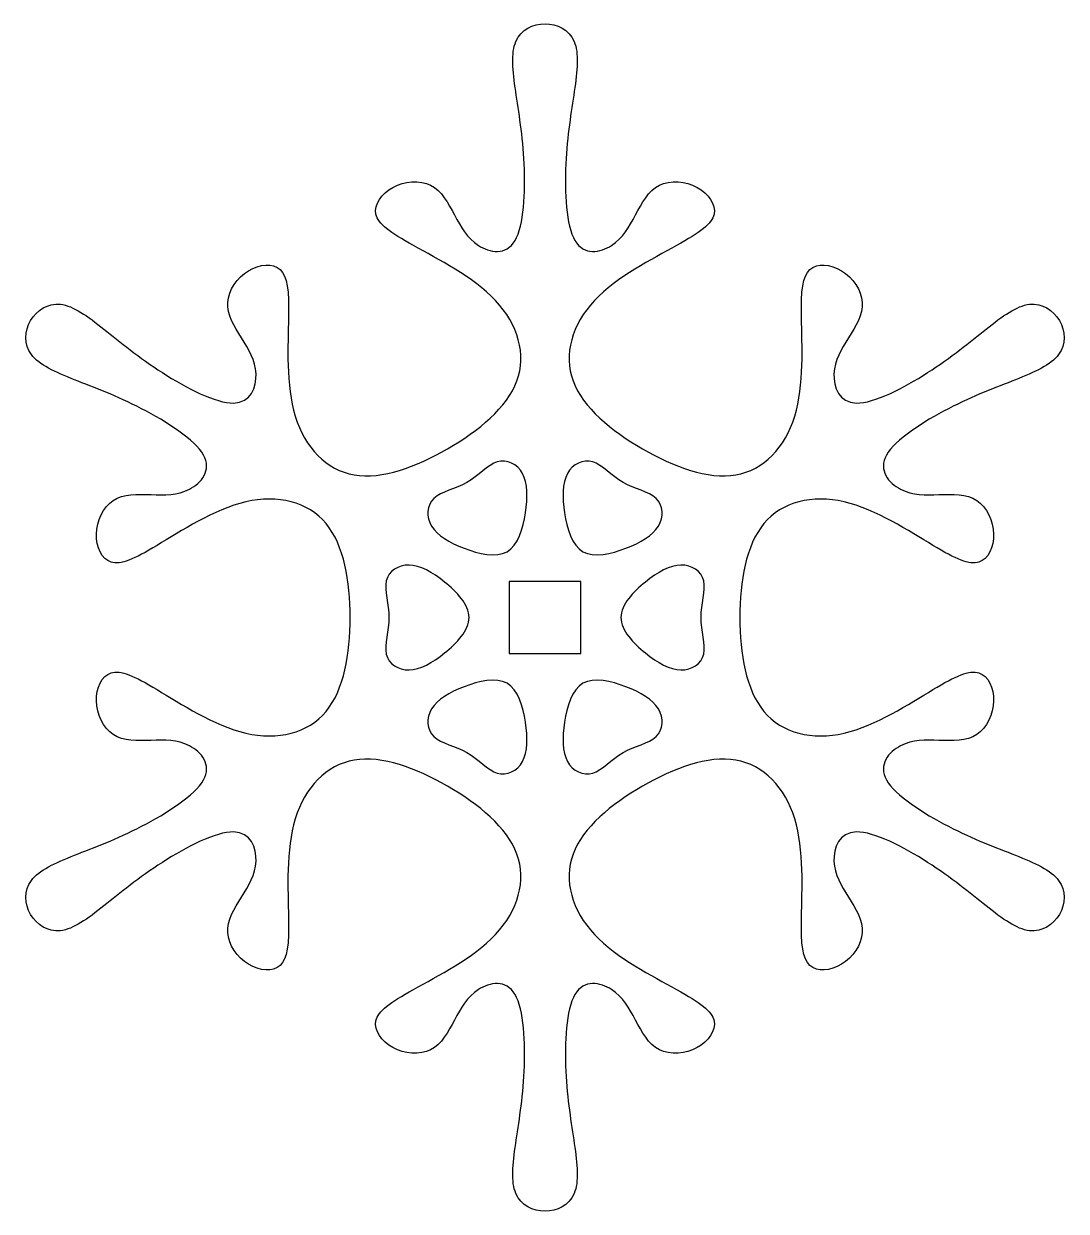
# Model space of a CAD drawing. Header units: millimetres. Extents: x -29.1 to 29.1, y -33.1 to 33.1.
import ezdxf

# ---------------------------------------------------------------- set-up
doc = ezdxf.new("R2010")
doc.units = ezdxf.units.MM
doc.layers.get('0').update_dxf_attribs({"color": 18, "true_color": 0x000000})

msp = doc.modelspace()

# ---------------------------------------------------------------- linework, layer by layer
msp.add_lwpolyline([(-2, -2), (2, -2), (2, 2), (-2, 2)], close=True)
for points in [[(5.432, 9.409), (3.689, 10.416), (0.531, 13), (2, 18), (8, 21), (9.957, 22.416), (8.694, 24.247), (6.13, 24.489), (5.031, 22.416), (4, 20.513), (1.256, 20), (1.003, 25.569), (1.695, 29.496), (2.009, 32.446), (0, 33.434), (-2.009, 32.446), (-1.695, 29.496), (-1.003, 25.569), (-1.256, 20), (-4, 20.513), (-5.031, 22.416), (-6.13, 24.489), (-8.694, 24.247), (-9.957, 22.416), (-8, 21), (-2, 18), (-0.531, 13), (-5.267, 9.123), (-10.993, 6.96), (-14.588, 10.732), (-14.187, 17.428), (-14.434, 19.831), (-16.651, 19.652), (-18.143, 17.554), (-16.897, 15.565), (-15.764, 13.72), (-16.693, 11.088), (-21.642, 13.653), (-24.697, 16.216), (-27.095, 17.963), (-28.955, 16.717), (-29.104, 14.484), (-26.392, 13.281), (-22.645, 11.916), (-17.949, 8.912), (-19.764, 6.792), (-21.928, 6.85), (-24.274, 6.936), (-25.345, 4.594), (-24.391, 2.584), (-22.187, 3.572), (-16.588, 7.268), (-11.524, 6.04), (-10.535, 0), (-11.524, -6.04), (-16.588, -7.268), (-22.187, -3.572), (-24.391, -2.584), (-25.345, -4.594), (-24.274, -6.936), (-21.928, -6.85), (-19.764, -6.792), (-17.949, -8.912), (-22.645, -11.916), (-26.392, -13.281), (-29.104, -14.484), (-28.955, -16.717), (-27.095, -17.963), (-24.697, -16.216), (-21.642, -13.653), (-16.693, -11.088), (-15.764, -13.72), (-16.897, -15.565), (-18.143, -17.554), (-16.651, -19.652), (-14.434, -19.831), (-14.187, -17.428), (-14.588, -10.732), (-10.993, -6.96), (-5.267, -9.123), (-0.531, -13), (-2, -18), (-8, -21), (-9.957, -22.416), (-8.694, -24.247), (-6.13, -24.489), (-5.031, -22.416), (-4, -20.513), (-1.256, -20), (-1.003, -25.569), (-1.695, -29.496), (-2.009, -32.446), (0, -33.434), (2.009, -32.446), (1.695, -29.496), (1.003, -25.569), (1.256, -20), (4, -20.513), (5.031, -22.416), (6.13, -24.489), (8.694, -24.247), (9.957, -22.416), (8, -21), (2, -18), (0.531, -13), (5.267, -9.123), (10.993, -6.96), (14.588, -10.732), (14.187, -17.428), (14.434, -19.831), (16.651, -19.652), (18.143, -17.554), (16.897, -15.565), (15.764, -13.72), (16.693, -11.088), (21.642, -13.653), (24.697, -16.216), (27.095, -17.963), (28.955, -16.717), (29.104, -14.484), (26.392, -13.281), (22.645, -11.916), (17.949, -8.912), (19.764, -6.792), (21.928, -6.85), (24.274, -6.936), (25.345, -4.594), (24.391, -2.584), (22.187, -3.572), (16.588, -7.268), (11.524, -6.04), (10.535, 0), (11.524, 6.04), (16.588, 7.268), (22.187, 3.572), (24.391, 2.584), (25.345, 4.594), (24.274, 6.936), (21.928, 6.85), (19.764, 6.792), (17.949, 8.912), (22.645, 11.916), (26.392, 13.281), (29.104, 14.484), (28.955, 16.717), (27.095, 17.963), (24.697, 16.216), (21.642, 13.653), (16.693, 11.088), (15.764, 13.72), (16.897, 15.565), (18.143, 17.554), (16.651, 19.652), (14.434, 19.831), (14.187, 17.428), (14.588, 10.732), (10.993, 6.96), (7.176, 8.402), (5.432, 9.409)], [(-2.118, 3.669), (-2.735, 3.312), (-4.648, 3.774), (-6.679, 4.975), (-6.559, 6.897), (-4.21, 7.292), (-2.694, 9.129), (-0.969, 8.271), (-0.944, 5.912), (-1.501, 4.025), (-2.118, 3.669)], [(2.118, 3.669), (1.501, 4.025), (0.944, 5.912), (0.969, 8.271), (2.694, 9.129), (4.21, 7.292), (6.559, 6.897), (6.679, 4.975), (4.648, 3.774), (2.735, 3.312), (2.118, 3.669)], [(-4.236, 0), (-4.236, -0.713), (-5.592, -2.138), (-7.648, -3.296), (-9.253, -2.232), (-8.42, 0), (-9.253, 2.232), (-7.648, 3.296), (-5.592, 2.138), (-4.236, 0.713), (-4.236, 0)], [(4.236, 0), (4.236, 0.713), (5.592, 2.138), (7.648, 3.296), (9.253, 2.232), (8.42, 0), (9.253, -2.232), (7.648, -3.296), (5.592, -2.138), (4.236, -0.713), (4.236, 0)], [(-2.118, -3.669), (-1.501, -4.025), (-0.944, -5.912), (-0.969, -8.271), (-2.694, -9.129), (-4.21, -7.292), (-6.559, -6.897), (-6.679, -4.975), (-4.648, -3.774), (-2.735, -3.312), (-2.118, -3.669)], [(2.118, -3.669), (2.735, -3.312), (4.648, -3.774), (6.679, -4.975), (6.559, -6.897), (4.21, -7.292), (2.694, -9.129), (0.969, -8.271), (0.944, -5.912), (1.501, -4.025), (2.118, -3.669)]]:
    msp.add_open_spline(points, degree=3)

doc.saveas('drawing.dxf')
